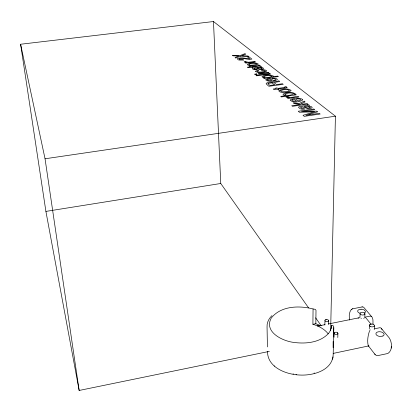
<?xml version="1.0" encoding="UTF-8"?>
<svg xmlns="http://www.w3.org/2000/svg" width="412" height="412" viewBox="0 0 412 412"><rect width="100%" height="100%" fill="white"/><g stroke="black" fill="none" stroke-linecap="round" stroke-linejoin="round"><path stroke-width="0.62" d="M328.189 333.813C324.424 328.946 318.687 326.052 312.904 324.296L313.068 308.959C299.169 305.344 280.773 305.828 271.214 318.11C263.721 331.948 282.375 340.945 293.416 342.367C305.246 344.02 319.269 342.856 328.107 333.885C329.744 332.057 330.934 329.806 331.315 327.365C331.603 326.67 330.779 324.785 332.139 325.403C332.844 325.547 333.72 325.969 333.735 326.793L333.509 336.161M319.491 326.021L320.32 325.66L317.245 325.841L320.685 325.748L315.839 323.708L316.004 310.293L315.268 309.35L313.068 308.959M324.867 325.027L324.95 320.593A1.833 1.045 3.8 0 1 325.593 319.738M328.539 324.368L328.616 320.562L328.168 319.944A1.833 1.045 3.8 0 0 326.623 319.532M333.123 347.615L333.133 341.44M374.688 354.011L376.207 355.443L377.485 355.68L387.883 353.486C392.821 350.344 392.157 342.145 389.134 337.778L380.827 327.89L379.812 327.72L374.724 328.766M330.645 330.47L335.419 116.189L213.473 21.537L20.6 44.244L45.907 211.402L79.155 390.463L269.366 351.385M331.31 328.462L331.382 325.32M334.05 337.284L334.137 333.329A1.885 1.097 4.7 0 1 334.786 332.433M333.838 327.653L333.174 354.902C332.18 370.702 312.79 375.816 299.565 375.023C286.062 374.487 267.28 367.37 267.517 351.385M337.794 337.546L337.907 333.308L337.433 332.654M359.928 317.446L360.083 313.666A2.457 1.36 5.4 0 1 360.84 312.548L362.194 312.27A2.457 1.36 5.4 0 1 364.296 312.826L364.95 313.625A2.457 1.36 5.4 0 1 364.208 314.747L362.838 315.026A2.457 1.36 5.4 0 1 360.742 314.469L360.083 313.666M364.764 317.837L364.934 314.052M369.276 328.75L369.456 325.001M374.235 329.621L374.426 325.861M373.02 324.28L372.932 319.676L372.082 317.158L363.605 307.161L362.349 306.889L352.373 308.871L351.194 309.654M391.199 348.006L391.374 346.348M332.582 359.228L333.076 356.895M369.677 330.532C367.962 335.26 367.046 340.662 368.21 345.611L375.105 354.557M351.343 309.474C348.928 312.353 348.954 316.545 349.675 320.047M271.966 315.592C268.882 318.491 266.775 322.637 267.048 326.937L267.429 346.925M363.703 318.394L364.074 318.146M358.049 318.152L359.475 317.74M333.174 353.414L368.946 345.864M370.187 324.275L371.583 323.992A2.524 1.421 6.2 0 1 373.746 324.574L374.431 325.413A2.524 1.421 6.2 0 1 373.694 326.592L372.293 326.876A2.524 1.421 6.2 0 1 370.131 326.294M334.765 332.427L335.832 332.206A1.885 1.097 4.7 0 1 337.438 332.664M325.573 319.733L326.613 319.521M314.042 373.128L314.464 373.025M352.373 308.871L352.703 308.804M362.014 306.955L362.349 306.889M312.904 324.296L315.839 323.708M320.351 325.583L324.991 324.651M328.4 323.961L358.749 317.848M45.907 211.402L220.755 183.489L308.588 307.872M20.6 44.244L45.047 158.775L335.419 116.189M361.046 309.227L358.873 309.659A3.909 2.158 5.3 0 0 359.686 313.187M250.115 65.632C252.762 65.565 256.027 65.894 258.185 64.164L258.149 63.901C255.11 62.094 250.223 62.536 247.339 64.401L247.998 65.168A4.192 1.19 -2.3 0 0 250.115 65.632M296.058 374.348L296.511 374.41M293.035 373.88L293.478 373.972M368.678 345.977L368.21 345.611M274.186 365.902L274.464 366.124M371.676 316.617L370.233 316.076L365.253 317.08L371.171 324.383M370.125 326.294L369.44 325.444M369.955 329.744L370.295 330.048M381.28 328.261L382.048 329.518M315.633 317.843L321.19 325.717M334.137 333.329L334.611 333.978A1.885 1.097 4.7 0 0 336.233 334.431L337.289 334.214A1.885 1.097 4.7 0 0 337.907 333.308M324.95 320.593L325.392 321.211A1.833 1.045 3.8 0 0 326.968 321.633L327.998 321.427A1.833 1.045 3.8 0 0 328.616 320.562M45.047 158.775L79.155 390.463M213.473 21.537L220.755 183.489M361.417 318.414A1.962 1.092 5.5 0 1 360.927 318.167M364.244 313.151A3.909 2.158 5.3 0 0 365.418 311.364L364.378 310.092A3.909 2.158 5.3 0 0 361.051 309.232M369.451 325.449A2.524 1.421 6.2 0 1 370.197 324.275M298.793 107.048L298.782 107.599C300.147 109.412 302.738 109.401 304.787 109.134L304.077 108.547L301.63 108.397L300.585 107.29C304.272 105.755 308.418 111.06 312.121 107.712L312.075 107.223L311.178 106.574L308.31 105.91L309.5 105.39L308.619 104.694L307.228 104.895L307.625 105.199L307.146 105.384L299.951 106.44L298.793 107.048M267.491 79.773L267.676 80.227L268.712 80.623L271.719 80.654L269.7 78.991L267.491 79.773M280.618 90.722L281.19 91.479A2.606 0.819 -1.3 0 0 282.972 91.819L287.787 91.356L289.188 90.805L289.306 90.362C286.865 88.771 283.09 89.553 280.618 90.722M265.91 79.712L265.889 80.067C269.021 82.117 274.366 81.689 277.353 79.583L277.06 79.022L275.623 78.378L271.838 78.156L272.44 78.646C275.051 78.167 277.688 80.196 273.11 80.479L270.442 78.295L267.378 78.847L265.91 79.712M293.468 93.848L293.421 94.127C290.929 95.244 287.288 96.006 284.841 94.461L284.836 94.25C287.226 93.06 291.093 92.211 293.468 93.848M248.884 64.308L249.312 64.921A2.323 0.659 -2.3 0 0 250.862 65.184C262.336 64.761 253.679 61.723 248.884 64.308M253.983 68.51L254.714 69.324L256.764 69.417L257.284 69.844L253.411 69.576L252.412 68.752L252.494 68.346L253.56 67.882L260.235 66.904L259.941 66.682L261.697 66.811L261.522 67.228L260.714 67.424C263.098 66.981 265.086 69.407 261.708 69.427C258.896 70.504 256.63 67.166 253.983 68.51M255.625 71.209L255.589 71.42C258.484 73.63 263.685 72.862 266.703 71.096L266.451 70.56L265.158 69.999A3.59 1.045 -2 0 0 263.077 69.793L261.218 69.88L261.769 70.328L263.788 70.334L265.137 70.895A2.158 0.628 -2 0 1 264.653 71.4L260.961 72.059L258.236 72.012L257.196 71.374L258.71 70.735L258.164 70.282L255.625 71.209M273.202 76.06L272.528 76.781L277.688 76.086L278.306 76.575L264.159 78.476L263.582 77.992L264.931 77.811L262.722 77.42L261.991 76.622C265.024 74.799 270.087 74.098 273.202 76.06M295.08 93.673L294.286 94.518L295.667 94.327L296.316 94.848L281.365 96.938L280.711 96.377L286.119 95.625L283.765 95.115L282.982 94.224C286.129 92.056 291.768 91.536 295.08 93.673M271.745 76.251L271.693 76.483C269.33 77.42 265.9 78.229 263.659 76.787L263.737 76.55C266.106 75.674 269.484 74.819 271.745 76.251M310.226 107.321L309.757 107.815L307.584 107.995L304.108 106.543L308.058 106.322L310.226 107.321M279.017 90.511L278.97 91.14L279.748 91.778A4.702 1.478 -1.3 0 0 282.199 92.37C285.089 92.309 288.879 92.762 291.073 90.619L290.996 90.295C287.653 88.029 282.436 88.714 279.017 90.511M302.629 99.91C299.539 102.434 293.514 102.753 290.177 100.415L290.949 99.271L294.961 98.37L298.092 100.94L300.868 99.895L299.838 99.05L297.176 98.792L296.47 98.216L297.17 98.174L300.621 98.494L302.248 99.256L302.629 99.91M287.035 87.375L285.315 87.998L278.316 88.961L278.842 89.394L277.384 89.595L276.864 89.157L273.898 89.564L273.254 89.018L276.21 88.611L275.597 88.101L277.049 87.9L277.662 88.415L284.548 87.468L285.145 87.256L284.738 86.85L286.129 86.659L287.035 87.375M272.981 82.251L272.852 82.518C270.674 82.179 267.841 81.9 266.101 83.435L266.564 84.295L268.892 86.278L283.229 84.321L282.508 83.744L276.39 84.578L274.495 82.956L274.577 82.555L275.324 82.276L279.743 81.519L278.888 80.829L272.981 82.251M260.116 65.724L252.062 67.094L252.499 67.46L251.16 67.635L250.728 67.269L248.003 67.625L247.463 67.171L250.182 66.816L249.672 66.389L251.006 66.214L251.516 66.641L257.85 65.812C258.824 65.601 257.603 64.88 259.359 65.122L260.116 65.724M262.14 68.459L261.677 68.83L259.807 68.979L257.073 67.928L260.446 67.733L262.14 68.459M237.611 58.756L237.765 59.529L238.914 60.059L243.636 60.075L243.116 59.647L239.964 59.668L239.218 59.343L239.315 58.792C243.451 57.345 247.643 60.255 251.881 59.112L249.054 56.835L247.571 57.021L249.806 58.834C245.784 58.89 241.453 56.614 237.611 58.756M292.093 99.838L291.907 100.337L292.824 100.955L296.599 101.131L294.225 99.179L292.093 99.838M268.109 83.358L267.965 83.78L269.875 85.464L274.773 84.8L271.858 82.905L268.109 83.358M304.144 101.146L298.968 103.577L293.138 102.794L294.06 103.561L300.688 104.447L291.753 105.719L292.448 106.311L307.841 104.118L307.115 103.536L302.923 104.133L300.858 103.824L305.091 101.908L304.144 101.146M240.649 56.166L235.752 58.092L235.077 57.52L238.955 56.037L233.074 55.816L232.445 55.28L239.975 55.605L245.052 53.617L245.737 54.168L241.612 55.723L247.993 55.981L248.673 56.526L240.649 56.166M382.882 336.007L380.6 336.48A4.125 2.348 6.9 0 1 376.099 333.035A4.125 2.348 6.9 0 1 382.908 332.664L384.051 334.06A4.125 2.348 6.9 0 1 382.882 336.007M317.441 111.843L305.946 115.309L319.31 113.346L320.17 114.036L304.252 116.349L303.021 115.303L314.567 111.832L299.442 112.255L298.257 111.25L313.903 109L314.732 109.664L301.496 111.554L316.565 111.137L317.441 111.843M287.746 96.573C283.332 96.779 287.952 97.773 289.234 97.675L287.344 97.938L288.009 98.494L298.937 96.959L298.221 96.382C294.977 96.187 290.764 98.638 287.746 96.573M256.522 73.882L254.611 74.134L255.188 74.618L257.093 74.366L256.522 73.882M268.3 72.316L258.375 73.635L258.957 74.119L268.902 72.8L268.3 72.316M269.788 73.511L256.032 75.345L256.604 75.829L270.385 73.99L269.788 73.511M245.82 61.692L244.131 61.908L246.953 62.511L245.3 62.727L245.794 63.139L255.352 61.903L254.817 61.47L248.323 62.258L245.82 61.692"/></g></svg>
